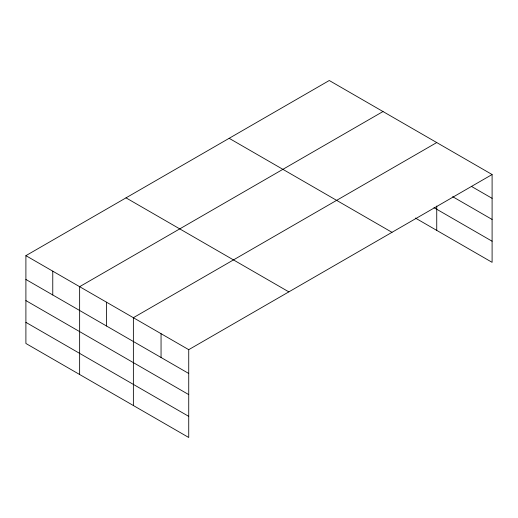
<?xml version="1.0" encoding="UTF-8"?>
<svg xmlns="http://www.w3.org/2000/svg" width="518" height="518" viewBox="0 0 518 518"><rect width="100%" height="100%" fill="white"/><g stroke="black" fill="none" stroke-linecap="round" stroke-linejoin="round"><path stroke-width="0.78" d="M492.1 174.527L329.267 80.51L25.9 255.659L25.9 343.473L188.733 437.49L188.733 349.669L492.1 174.527L492.1 262.341L415.378 218.052M383.003 111.538L79.636 286.681L79.636 374.501M436.739 142.56L133.372 317.702L133.372 405.523M471.341 186.344L492.1 198.329M452.654 196.678L492.1 219.451M433.98 207.666L492.1 241.22M229.157 138.312L391.99 232.323M126.01 197.857L288.843 291.874M25.9 255.659L188.733 349.669M25.9 279.461L188.733 373.472M25.9 300.589L188.733 394.599M25.9 322.351L188.733 416.362M436.739 206.028L436.739 230.38M161.053 333.689L161.053 357.491M106.501 302.195L106.501 325.997M52.765 271.167L52.765 294.975"/></g></svg>
